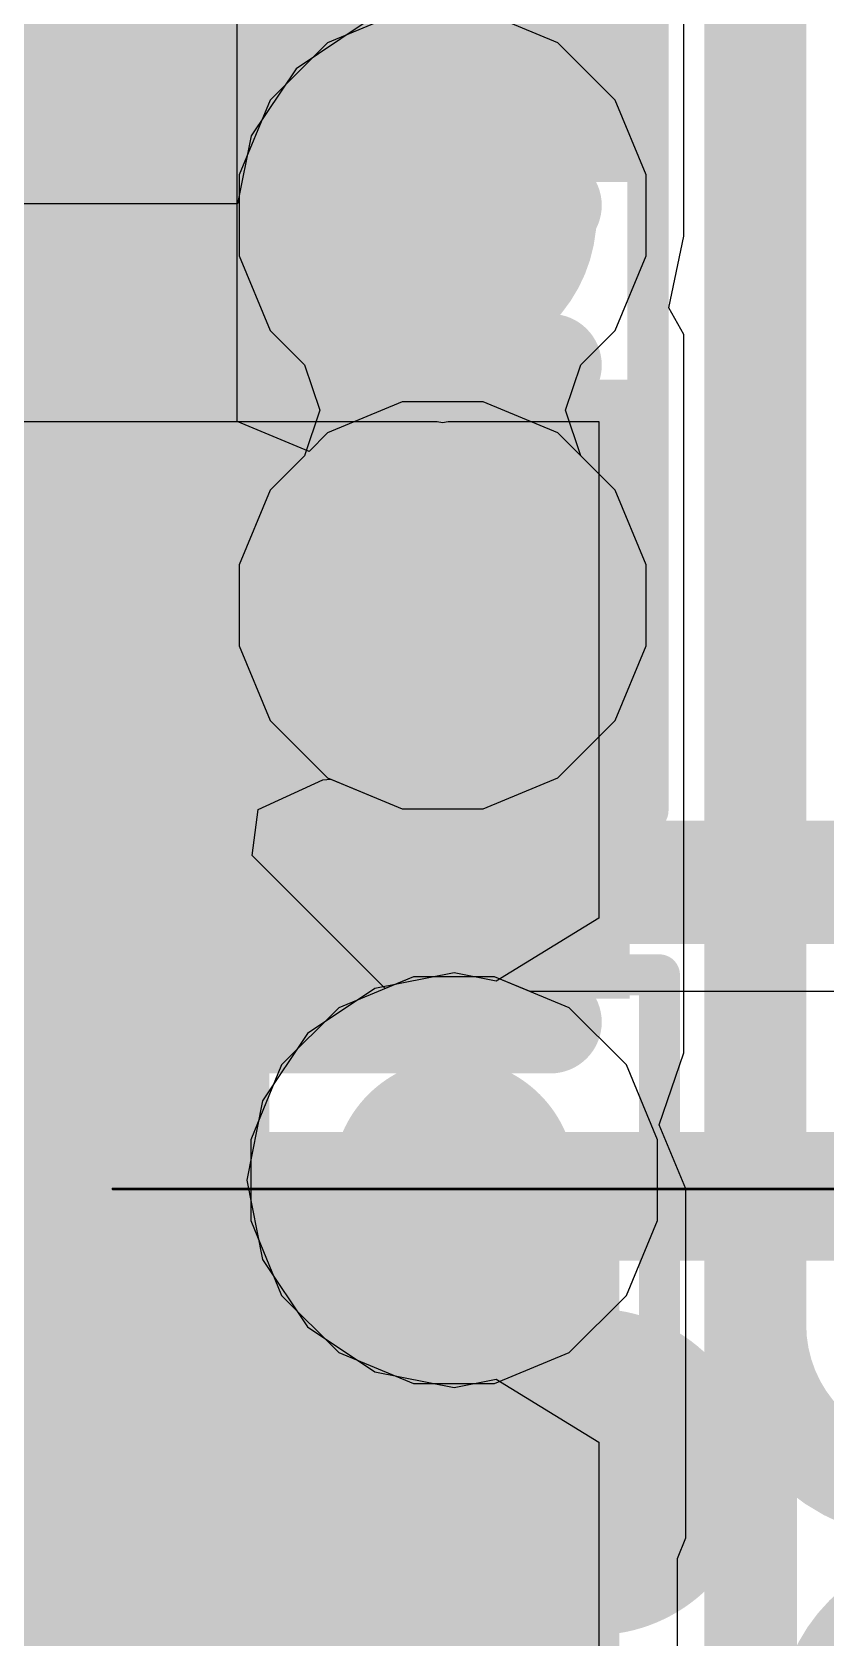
# Model space of a CAD drawing. Header units: inches. Extents: x -6 to 284, y -12 to 154.
# Drawn here: x 56.575 to 57.557, y -5.9 to -3.913 of the extents above; entities that cross this region are included whole.
import ezdxf

# ---------------------------------------------------------------- set-up
doc = ezdxf.new("R2010")
doc.units = ezdxf.units.IN
for name, color, linetype in [('Bottom Layer', 5, 'Continuous'), ('Bottom Paste', 16, 'Continuous'), ('Bottom Solder', 6, 'Continuous'), ('Drill Drawing', 1, 'Continuous'), ('GND-1', 16, 'Continuous'), ('GND-2', 90, 'Continuous'), ('GND-3', 216, 'Continuous'), ('GND-4', 54, 'Continuous'), ('PWR-1', 156, 'Continuous'), ('PWR-2', 130, 'Continuous'), ('Signal L1', 76, 'Continuous'), ('Signal L2', 6, 'Continuous'), ('Top Layer', 1, 'Continuous'), ('Top Overlay', 2, 'Continuous'), ('Top Paste', 8, 'Continuous'), ('Top Solder', 216, 'Continuous'), ('Via Holes', 16, 'Continuous')]:
    doc.layers.add(name, color=color, linetype=linetype)

# ---------------------------------------------------------------- blocks, each defined once
blk = doc.blocks.new('FBGA_153_11_5_13__B_131')
at = {"layer": 'Bottom Layer'}
h = blk.add_hatch(color=5, dxfattribs=at)
edge = h.paths.add_edge_path()
edge.add_arc((-0.2499995, -1.25000004), 0.127, 0, 360)
h = blk.add_hatch(color=5, dxfattribs=at)
edge = h.paths.add_edge_path()
edge.add_arc((0.2499995, -1.25000004), 0.127, 0, 360)
at = {"layer": 'Bottom Paste'}
h = blk.add_hatch(color=16, dxfattribs=at)
edge = h.paths.add_edge_path()
edge.add_arc((-0.2499995, -1.25000004), 0.127, 0, 360)
h = blk.add_hatch(color=16, dxfattribs=at)
edge = h.paths.add_edge_path()
edge.add_arc((0.2499995, -1.25000004), 0.127, 0, 360)
at = {"layer": 'Bottom Solder'}
h = blk.add_hatch(color=6, dxfattribs=at)
edge = h.paths.add_edge_path()
edge.add_arc((-0.2499995, -1.25000004), 0.20200112, 0, 360)
h = blk.add_hatch(color=6, dxfattribs=at)
edge = h.paths.add_edge_path()
edge.add_arc((0.2499995, -1.25000004), 0.20200112, 0, 360)
blk = doc.blocks.new('R___0402_160')
at = {"layer": 'Top Layer'}
for points in [[(-0.6985, -0.3175), (-0.6985, 0.3175), (-0.2412999999999999, 0.3175), (-0.2413, -0.3175)], [(0.2412999999999999, -0.3175), (0.2413, 0.3175), (0.6985, 0.3175), (0.6985, -0.3175)]]:
    blk.add_hatch(color=1, dxfattribs=at).paths.add_polyline_path(points)
at = {"layer": 'Top Paste'}
for points in [[(-0.6985, -0.3175), (-0.6985, 0.3175), (-0.2412999999999999, 0.3175), (-0.2413, -0.3175)], [(0.2412999999999999, -0.3175), (0.2413, 0.3175), (0.6985, 0.3175), (0.6985, -0.3175)]]:
    blk.add_hatch(color=8, dxfattribs=at).paths.add_polyline_path(points)
at = {"layer": 'Top Solder'}
for points in [[(-0.75350116, -0.37250116), (-0.75350116, 0.37250116), (-0.1862988399999999, 0.37250116), (-0.18629884, -0.37250116)], [(0.1862988399999999, -0.37250116), (0.18629884, 0.37250116), (0.75350116, 0.37250116), (0.75350116, -0.37250116)]]:
    blk.add_hatch(color=216, dxfattribs=at).paths.add_polyline_path(points)
at = {"layer": 'Top Overlay'}
for points in [[(0.7874, 0.4064, 0.127, 0.127, 0), (-0.7874, 0.4064, 0.127, 0.127, 0)], [(-0.7874, 0.4064, 0.127, 0.127, 0), (-0.7874, -0.4064, 0.127, 0.127, 0)], [(0.7874, 0.4064, 0.127, 0.127, 0), (0.7874, -0.4064, 0.127, 0.127, 0)], [(0.7874, -0.4064, 0.127, 0.127, 0), (-0.7874, -0.4064, 0.127, 0.127, 0)], [(0.8128, -0.4318, 0.0032258, 0.0032258, 0), (-0.8128, -0.4318, 0.0032258, 0.0032258, 0)]]:
    blk.add_lwpolyline(points, format="xyseb", dxfattribs=at)
for points in [[(-0.8191499999999999, 0.4064, 0.0635, 0.0635, 1), (-0.7556499999999999, 0.4064, 0.0635, 0.0635, 1)], [(-0.8191499999999999, 0.4064, 0.0635, 0.0635, 1), (-0.7556499999999999, 0.4064, 0.0635, 0.0635, 1)], [(0.7556499999999999, 0.4064, 0.0635, 0.0635, 1), (0.8191499999999999, 0.4064, 0.0635, 0.0635, 1)], [(0.7556499999999999, 0.4064, 0.0635, 0.0635, 1), (0.8191499999999999, 0.4064, 0.0635, 0.0635, 1)], [(-0.8191499999999999, -0.4064, 0.0635, 0.0635, 1), (-0.7556499999999999, -0.4064, 0.0635, 0.0635, 1)], [(-0.8191499999999999, -0.4064, 0.0635, 0.0635, 1), (-0.7556499999999999, -0.4064, 0.0635, 0.0635, 1)], [(0.7556499999999999, -0.4064, 0.0635, 0.0635, 1), (0.8191499999999999, -0.4064, 0.0635, 0.0635, 1)], [(0.7556499999999999, -0.4064, 0.0635, 0.0635, 1), (0.8191499999999999, -0.4064, 0.0635, 0.0635, 1)], [(-0.81360518, -0.4318, 0.0016129, 0.0016129, 1), (-0.8119948199999999, -0.4318, 0.0016129, 0.0016129, 1)], [(0.8119948199999999, -0.4318, 0.0016129, 0.0016129, 1), (0.81360518, -0.4318, 0.0016129, 0.0016129, 1)]]:
    blk.add_lwpolyline(points, format="xyseb", close=True, dxfattribs=at)
blk = doc.blocks.new('C___0402_320')
at = {"layer": 'Top Layer'}
for points in [[(-0.6985, -0.3175), (-0.6985, 0.3175), (-0.2412999999999999, 0.3175), (-0.2413, -0.3175)], [(0.24130254, -0.3175), (0.24130254, 0.3175), (0.6985025399999999, 0.3175), (0.6985025399999999, -0.3175)]]:
    blk.add_hatch(color=1, dxfattribs=at).paths.add_polyline_path(points)
at = {"layer": 'Top Paste'}
for points in [[(-0.6985, -0.3175), (-0.6985, 0.3175), (-0.2412999999999999, 0.3175), (-0.2413, -0.3175)], [(0.24130254, -0.3175), (0.24130254, 0.3175), (0.6985025399999999, 0.3175), (0.6985025399999999, -0.3175)]]:
    blk.add_hatch(color=8, dxfattribs=at).paths.add_polyline_path(points)
at = {"layer": 'Top Solder'}
for points in [[(-0.7584998799999999, -0.37749988), (-0.7584998799999999, 0.37749988), (-0.18130012, 0.37749988), (-0.18130012, -0.37749988)], [(0.1813026599999999, -0.37749988), (0.18130266, 0.37749988), (0.75850242, 0.37749988), (0.75850242, -0.37749988)]]:
    blk.add_hatch(color=216, dxfattribs=at).paths.add_polyline_path(points)
at = {"layer": 'Top Overlay'}
for points in [[(-0.7874, 0.4064, 0.127, 0.127, 0), (-0.7874, -0.4064, 0.127, 0.127, 0)], [(-0.2794, 0.4064, 0.127, 0.127, 0), (-0.7874, 0.4064, 0.127, 0.127, 0)], [(0.7874, 0.4064, 0.127, 0.127, 0), (0.27940254, 0.40640254, 0.127, 0.127, 0)], [(0.7874, 0.4064, 0.127, 0.127, 0), (0.7874, -0.4064, 0.127, 0.127, 0)], [(-0.2794, -0.4064, 0.127, 0.127, 0), (-0.7874, -0.4064, 0.127, 0.127, 0)], [(0.7874, -0.4064, 0.127, 0.127, 0), (0.27940254, -0.40640254, 0.127, 0.127, 0)]]:
    blk.add_lwpolyline(points, format="xyseb", dxfattribs=at)
for points in [[(-0.8191499999999999, 0.4064, 0.0635, 0.0635, 1), (-0.7556499999999999, 0.4064, 0.0635, 0.0635, 1)], [(-0.8191499999999999, 0.4064, 0.0635, 0.0635, 1), (-0.7556499999999999, 0.4064, 0.0635, 0.0635, 1)], [(-0.31115, 0.4064, 0.0635, 0.0635, 1), (-0.24765, 0.4064, 0.0635, 0.0635, 1)], [(0.24765254, 0.40640254, 0.0635, 0.0635, 1), (0.31115254, 0.40640254, 0.0635, 0.0635, 1)], [(0.7556499999999999, 0.4064, 0.0635, 0.0635, 1), (0.8191499999999999, 0.4064, 0.0635, 0.0635, 1)], [(0.7556499999999999, 0.4064, 0.0635, 0.0635, 1), (0.8191499999999999, 0.4064, 0.0635, 0.0635, 1)], [(-0.8191499999999999, -0.4064, 0.0635, 0.0635, 1), (-0.7556499999999999, -0.4064, 0.0635, 0.0635, 1)], [(-0.8191499999999999, -0.4064, 0.0635, 0.0635, 1), (-0.7556499999999999, -0.4064, 0.0635, 0.0635, 1)], [(-0.31115, -0.4064, 0.0635, 0.0635, 1), (-0.24765, -0.4064, 0.0635, 0.0635, 1)], [(0.24765254, -0.40640254, 0.0635, 0.0635, 1), (0.31115254, -0.40640254, 0.0635, 0.0635, 1)], [(0.7556499999999999, -0.4064, 0.0635, 0.0635, 1), (0.8191499999999999, -0.4064, 0.0635, 0.0635, 1)], [(0.7556499999999999, -0.4064, 0.0635, 0.0635, 1), (0.8191499999999999, -0.4064, 0.0635, 0.0635, 1)]]:
    blk.add_lwpolyline(points, format="xyseb", close=True, dxfattribs=at)
blk = doc.blocks.new('C___0402_325')
at = {"layer": 'Top Layer'}
for points in [[(-0.6985, -0.3175), (-0.6985, 0.3175), (-0.2412999999999999, 0.3175), (-0.2413, -0.3175)], [(0.2412999999999999, -0.3175), (0.2413, 0.3175), (0.6985, 0.3175), (0.6985, -0.3175)]]:
    blk.add_hatch(color=1, dxfattribs=at).paths.add_polyline_path(points)
at = {"layer": 'Top Paste'}
for points in [[(-0.6985, -0.3175), (-0.6985, 0.3175), (-0.2412999999999999, 0.3175), (-0.2413, -0.3175)], [(0.2412999999999999, -0.3175), (0.2413, 0.3175), (0.6985, 0.3175), (0.6985, -0.3175)]]:
    blk.add_hatch(color=8, dxfattribs=at).paths.add_polyline_path(points)
at = {"layer": 'Top Solder'}
for points in [[(-0.7584998799999999, -0.37749988), (-0.7584998799999999, 0.37749988), (-0.18130012, 0.37749988), (-0.18130012, -0.37749988)], [(0.18130012, -0.37749988), (0.18130012, 0.37749988), (0.7584998799999999, 0.37749988), (0.7584998799999999, -0.37749988)]]:
    blk.add_hatch(color=216, dxfattribs=at).paths.add_polyline_path(points)
at = {"layer": 'Top Overlay'}
for points in [[(-0.2794, 0.4064, 0.127, 0.127, 0), (-0.7874, 0.4064, 0.127, 0.127, 0)], [(-0.7874, 0.4064, 0.127, 0.127, 0), (-0.7874, -0.4064, 0.127, 0.127, 0)], [(0.7874, 0.4064, 0.127, 0.127, 0), (0.2794, 0.4064, 0.127, 0.127, 0)], [(0.7874, 0.4064, 0.127, 0.127, 0), (0.7874, -0.4064, 0.127, 0.127, 0)], [(-0.2794, -0.4064, 0.127, 0.127, 0), (-0.7874, -0.4064, 0.127, 0.127, 0)], [(0.7874, -0.4064, 0.127, 0.127, 0), (0.2794, -0.4064, 0.127, 0.127, 0)]]:
    blk.add_lwpolyline(points, format="xyseb", dxfattribs=at)
for points in [[(-0.8191499999999999, 0.4064, 0.0635, 0.0635, 1), (-0.7556499999999999, 0.4064, 0.0635, 0.0635, 1)], [(-0.8191499999999999, 0.4064, 0.0635, 0.0635, 1), (-0.7556499999999999, 0.4064, 0.0635, 0.0635, 1)], [(-0.31115, 0.4064, 0.0635, 0.0635, 1), (-0.24765, 0.4064, 0.0635, 0.0635, 1)], [(0.24765, 0.4064, 0.0635, 0.0635, 1), (0.31115, 0.4064, 0.0635, 0.0635, 1)], [(0.7556499999999999, 0.4064, 0.0635, 0.0635, 1), (0.8191499999999999, 0.4064, 0.0635, 0.0635, 1)], [(0.7556499999999999, 0.4064, 0.0635, 0.0635, 1), (0.8191499999999999, 0.4064, 0.0635, 0.0635, 1)], [(-0.8191499999999999, -0.4064, 0.0635, 0.0635, 1), (-0.7556499999999999, -0.4064, 0.0635, 0.0635, 1)], [(-0.8191499999999999, -0.4064, 0.0635, 0.0635, 1), (-0.7556499999999999, -0.4064, 0.0635, 0.0635, 1)], [(-0.31115, -0.4064, 0.0635, 0.0635, 1), (-0.24765, -0.4064, 0.0635, 0.0635, 1)], [(0.24765, -0.4064, 0.0635, 0.0635, 1), (0.31115, -0.4064, 0.0635, 0.0635, 1)], [(0.7556499999999999, -0.4064, 0.0635, 0.0635, 1), (0.8191499999999999, -0.4064, 0.0635, 0.0635, 1)], [(0.7556499999999999, -0.4064, 0.0635, 0.0635, 1), (0.8191499999999999, -0.4064, 0.0635, 0.0635, 1)]]:
    blk.add_lwpolyline(points, format="xyseb", close=True, dxfattribs=at)

msp = doc.modelspace()

# ---------------------------------------------------------------- hatches: boundary and pattern name
at = {"layer": 'Bottom Layer'}
h = msp.add_hatch(color=5, dxfattribs=at)
edge = h.paths.add_edge_path()
edge.add_arc((57.08284494, -4.13961834), 0.1499997, 0, 360)
h = msp.add_hatch(color=5, dxfattribs=at)
edge = h.paths.add_edge_path()
edge.add_arc((57.08284494, -4.62222342), 0.1499997, 0, 360)
h = msp.add_hatch(color=5, dxfattribs=at)
edge = h.paths.add_edge_path()
edge.add_arc((57.09695718, -5.33341834), 0.1499997, 0, 360)
at = {"layer": 'GND-1'}
h = msp.add_hatch(color=16, dxfattribs=at)
edge = h.paths.add_edge_path()
edge.add_arc((57.08284494, -4.13961834), 0.1499997, 0, 360)
h = msp.add_hatch(color=16, dxfattribs=at)
edge = h.paths.add_edge_path()
edge.add_arc((57.08284494, -4.62222342), 0.1499997, 0, 360)
h = msp.add_hatch(color=16, dxfattribs=at)
edge = h.paths.add_edge_path()
edge.add_arc((57.09695718, -5.33341834), 0.1499997, 0, 360)
at = {"layer": 'GND-2'}
h = msp.add_hatch(color=90, dxfattribs=at)
edge = h.paths.add_edge_path()
edge.add_arc((57.08284494, -4.13961834), 0.1499997, 0, 360)
h = msp.add_hatch(color=90, dxfattribs=at)
edge = h.paths.add_edge_path()
edge.add_arc((57.08284494, -4.62222342), 0.1499997, 0, 360)
h = msp.add_hatch(color=90, dxfattribs=at)
edge = h.paths.add_edge_path()
edge.add_arc((57.09695718, -5.33341834), 0.1499997, 0, 360)
at = {"layer": 'GND-3'}
h = msp.add_hatch(color=216, dxfattribs=at)
edge = h.paths.add_edge_path()
edge.add_arc((57.08284494, -4.13961834), 0.1499997, 0, 360)
h = msp.add_hatch(color=216, dxfattribs=at)
edge = h.paths.add_edge_path()
edge.add_arc((57.08284494, -4.62222342), 0.1499997, 0, 360)
h = msp.add_hatch(color=216, dxfattribs=at)
edge = h.paths.add_edge_path()
edge.add_arc((57.09695718, -5.33341834), 0.1499997, 0, 360)
at = {"layer": 'GND-4'}
h = msp.add_hatch(color=54, dxfattribs=at)
edge = h.paths.add_edge_path()
edge.add_arc((57.08284494, -4.13961834), 0.1499997, 0, 360)
h = msp.add_hatch(color=54, dxfattribs=at)
edge = h.paths.add_edge_path()
edge.add_arc((57.08284494, -4.62222342), 0.1499997, 0, 360)
h = msp.add_hatch(color=54, dxfattribs=at)
edge = h.paths.add_edge_path()
edge.add_arc((57.09695718, -5.33341834), 0.1499997, 0, 360)
at = {"layer": 'PWR-1'}
h = msp.add_hatch(color=156, dxfattribs=at)
edge = h.paths.add_edge_path()
edge.add_arc((57.08284494, -4.13961834), 0.1499997, 0, 360)
h = msp.add_hatch(color=156, dxfattribs=at)
edge = h.paths.add_edge_path()
edge.add_arc((57.08284494, -4.62222342), 0.1499997, 0, 360)
h = msp.add_hatch(color=156, dxfattribs=at)
edge = h.paths.add_edge_path()
edge.add_arc((57.09695718, -5.33341834), 0.1499997, 0, 360)
at = {"layer": 'PWR-2'}
h = msp.add_hatch(color=130, dxfattribs=at)
edge = h.paths.add_edge_path()
edge.add_arc((57.08284494, -4.13961834), 0.1499997, 0, 360)
h = msp.add_hatch(color=130, dxfattribs=at)
edge = h.paths.add_edge_path()
edge.add_arc((57.08284494, -4.62222342), 0.1499997, 0, 360)
h = msp.add_hatch(color=130, dxfattribs=at)
edge = h.paths.add_edge_path()
edge.add_arc((57.09695718, -5.33341834), 0.1499997, 0, 360)
at = {"layer": 'Signal L1'}
h = msp.add_hatch(color=76, dxfattribs=at)
edge = h.paths.add_edge_path()
edge.add_arc((57.08284494, -4.13961834), 0.1499997, 0, 360)
h = msp.add_hatch(color=76, dxfattribs=at)
edge = h.paths.add_edge_path()
edge.add_arc((57.08284494, -4.62222342), 0.1499997, 0, 360)
h = msp.add_hatch(color=76, dxfattribs=at)
edge = h.paths.add_edge_path()
edge.add_arc((57.09695718, -5.33341834), 0.1499997, 0, 360)
at = {"layer": 'Signal L2'}
h = msp.add_hatch(color=6, dxfattribs=at)
edge = h.paths.add_edge_path()
edge.add_arc((57.08284494, -4.13961834), 0.1499997, 0, 360)
h = msp.add_hatch(color=6, dxfattribs=at)
edge = h.paths.add_edge_path()
edge.add_arc((57.08284494, -4.62222342), 0.1499997, 0, 360)
h = msp.add_hatch(color=6, dxfattribs=at)
edge = h.paths.add_edge_path()
edge.add_arc((57.09695718, -5.33341834), 0.1499997, 0, 360)
at = {"layer": 'Top Layer'}
h = msp.add_hatch(color=1, dxfattribs=at)
edge = h.paths.add_edge_path()
edge.add_arc((57.08284494, -4.13961834), 0.1499997, 0, 360)
h = msp.add_hatch(color=1, dxfattribs=at)
edge = h.paths.add_edge_path()
edge.add_arc((57.08284494, -4.62222342), 0.1499997, 0, 360)
h = msp.add_hatch(color=1, dxfattribs=at)
edge = h.paths.add_edge_path()
edge.add_arc((57.09695718, -5.33341834), 0.1499997, 0, 360)
msp.add_hatch(color=1, dxfattribs=at).paths.add_polyline_path([(56.94837734, -5.77605144), (57.2463041, -5.77605144), (57.2463041, -5.34425144), (56.94837734, -5.34425144)])
at = {"layer": 'Via Holes'}
h = msp.add_hatch(color=7, dxfattribs=at)
edge = h.paths.add_edge_path()
edge.add_arc((57.08284494, -4.13961834), 0.07499858, 0, 360)
h = msp.add_hatch(color=7, dxfattribs=at)
edge = h.paths.add_edge_path()
edge.add_arc((57.08284494, -4.62222342), 0.07499858, 0, 360)
h = msp.add_hatch(color=7, dxfattribs=at)
edge = h.paths.add_edge_path()
edge.add_arc((57.09695718, -5.33341834), 0.07499858, 0, 360)

# ---------------------------------------------------------------- linework, layer by layer
at = {"layer": 'Bottom Layer'}
for points in [[(56.53461134, -4.02868892, 0.3809999999999999, 0.3809999999999999, -0.4142135623730951), (56.89433884, -3.66896142, 0.3809999999999999, 0.3809999999999999, 0)], [(56.53461134, -4.54602342, 0.3809999999999999, 0.3809999999999999, 0), (56.53461134, -4.02868892, 0.3809999999999999, 0.3809999999999999, 0)], [(56.38084989999999, -4.72518486, 0.3809999999999999, 0.3809999999999999, 0), (56.48381134, -4.62222342, 0.3809999999999999, 0.3809999999999999, 0)], [(56.48381134, -4.62222342, 0.254, 0.254, 0), (57.08284494, -4.62222342, 0.254, 0.254, 0)], [(56.76915748, -5.18000996, 0.1524, 0.1524, -0.4142135623730951), (56.98416848, -4.964998959999999, 0.1524, 0.1524, 0)], [(56.98416848, -4.964998959999999, 0.1524, 0.1524, 0), (57.69273957999999, -4.964998959999999, 0.1524, 0.1524, 0)], [(56.76915748, -5.69435996, 0.1524, 0.1524, 0), (56.76915748, -5.18000996, 0.1524, 0.1524, 0)]]:
    msp.add_lwpolyline(points, format="xyseb", dxfattribs=at)
for points in [[(56.43936133999999, -4.02868892, 0.1905, 0.1905, 1), (56.62986134, -4.02868892, 0.1905, 0.1905, 1)], [(56.43936133999999, -4.02868892, 0.1905, 0.1905, 1), (56.62986134, -4.02868892, 0.1905, 0.1905, 1)], [(56.43936133999999, -4.54602342, 0.1905, 0.1905, 1), (56.62986134, -4.54602342, 0.1905, 0.1905, 1)], [(56.38856134, -4.62222342, 0.1905, 0.1905, 1), (56.57906134, -4.62222342, 0.1905, 0.1905, 1)], [(56.42031134, -4.62222342, 0.127, 0.127, 1), (56.54731134, -4.62222342, 0.127, 0.127, 1)], [(57.01934493999999, -4.62222342, 0.127, 0.127, 1), (57.14634494, -4.62222342, 0.127, 0.127, 1)], [(56.94606848, -4.964998959999999, 0.0762, 0.0762, 1), (57.02226848, -4.964998959999999, 0.0762, 0.0762, 1)], [(56.94606848, -4.964998959999999, 0.0762, 0.0762, 1), (57.02226848, -4.964998959999999, 0.0762, 0.0762, 1)], [(56.73105748, -5.18000996, 0.0762, 0.0762, 1), (56.80725748, -5.18000996, 0.0762, 0.0762, 1)], [(56.73105748, -5.18000996, 0.0762, 0.0762, 1), (56.80725748, -5.18000996, 0.0762, 0.0762, 1)], [(56.73105748, -5.69435996, 0.0762, 0.0762, 1), (56.80725748, -5.69435996, 0.0762, 0.0762, 1)]]:
    msp.add_lwpolyline(points, format="xyseb", close=True, dxfattribs=at)
at = {"layer": 'Drill Drawing'}
for points in [[(56.82884494, -4.39361834, 0.0508, 0.0508, 0), (56.82884494, -3.88561834, 0.0508, 0.0508, 0)], [(57.33684494, -4.39361834, 0.0508, 0.0508, 0), (57.33684494, -3.88561834, 0.0508, 0.0508, 0)], [(56.82884494, -4.36822342, 0.0508, 0.0508, 0), (57.33684494, -4.36822342, 0.0508, 0.0508, 0)], [(56.82884494, -4.87622342, 0.0508, 0.0508, 0), (56.82884494, -4.36822342, 0.0508, 0.0508, 0)], [(57.33684494, -4.87622342, 0.0508, 0.0508, 0), (57.33684494, -4.36822342, 0.0508, 0.0508, 0)], [(56.82884494, -4.39361834, 0.0508, 0.0508, 0), (57.33684494, -4.39361834, 0.0508, 0.0508, 0)], [(56.82884494, -4.87622342, 0.0508, 0.0508, 0), (57.33684494, -4.87622342, 0.0508, 0.0508, 0)], [(56.84295718, -5.079418339999999, 0.0508, 0.0508, 0), (57.35095718, -5.079418339999999, 0.0508, 0.0508, 0)], [(56.84295718, -5.58741834, 0.0508, 0.0508, 0), (56.84295718, -5.079418339999999, 0.0508, 0.0508, 0)], [(57.35095718, -5.58741834, 0.0508, 0.0508, 0), (57.35095718, -5.079418339999999, 0.0508, 0.0508, 0)], [(56.84295718, -5.58741834, 0.0508, 0.0508, 0), (57.35095718, -5.58741834, 0.0508, 0.0508, 0)]]:
    msp.add_lwpolyline(points, format="xyseb", dxfattribs=at)
for points in [[(56.81614493999999, -4.36822342, 0.0254, 0.0254, 1), (56.84154494, -4.36822342, 0.0254, 0.0254, 1)], [(56.81614493999999, -4.36822342, 0.0254, 0.0254, 1), (56.84154494, -4.36822342, 0.0254, 0.0254, 1)], [(57.32414493999999, -4.36822342, 0.0254, 0.0254, 1), (57.34954494, -4.36822342, 0.0254, 0.0254, 1)], [(57.32414493999999, -4.36822342, 0.0254, 0.0254, 1), (57.34954494, -4.36822342, 0.0254, 0.0254, 1)], [(56.81614493999999, -4.39361834, 0.0254, 0.0254, 1), (56.84154494, -4.39361834, 0.0254, 0.0254, 1)], [(56.81614493999999, -4.39361834, 0.0254, 0.0254, 1), (56.84154494, -4.39361834, 0.0254, 0.0254, 1)], [(57.32414493999999, -4.39361834, 0.0254, 0.0254, 1), (57.34954494, -4.39361834, 0.0254, 0.0254, 1)], [(57.32414493999999, -4.39361834, 0.0254, 0.0254, 1), (57.34954494, -4.39361834, 0.0254, 0.0254, 1)], [(56.81614493999999, -4.87622342, 0.0254, 0.0254, 1), (56.84154494, -4.87622342, 0.0254, 0.0254, 1)], [(56.81614493999999, -4.87622342, 0.0254, 0.0254, 1), (56.84154494, -4.87622342, 0.0254, 0.0254, 1)], [(57.32414493999999, -4.87622342, 0.0254, 0.0254, 1), (57.34954494, -4.87622342, 0.0254, 0.0254, 1)], [(57.32414493999999, -4.87622342, 0.0254, 0.0254, 1), (57.34954494, -4.87622342, 0.0254, 0.0254, 1)], [(56.83025718, -5.079418339999999, 0.0254, 0.0254, 1), (56.85565717999999, -5.079418339999999, 0.0254, 0.0254, 1)], [(56.83025718, -5.079418339999999, 0.0254, 0.0254, 1), (56.85565717999999, -5.079418339999999, 0.0254, 0.0254, 1)], [(57.33825718, -5.079418339999999, 0.0254, 0.0254, 1), (57.36365718, -5.079418339999999, 0.0254, 0.0254, 1)], [(57.33825718, -5.079418339999999, 0.0254, 0.0254, 1), (57.36365718, -5.079418339999999, 0.0254, 0.0254, 1)], [(56.83025718, -5.58741834, 0.0254, 0.0254, 1), (56.85565717999999, -5.58741834, 0.0254, 0.0254, 1)], [(56.83025718, -5.58741834, 0.0254, 0.0254, 1), (56.85565717999999, -5.58741834, 0.0254, 0.0254, 1)], [(57.33825718, -5.58741834, 0.0254, 0.0254, 1), (57.36365718, -5.58741834, 0.0254, 0.0254, 1)], [(57.33825718, -5.58741834, 0.0254, 0.0254, 1), (57.36365718, -5.58741834, 0.0254, 0.0254, 1)]]:
    msp.add_lwpolyline(points, format="xyseb", close=True, dxfattribs=at)
at = {"layer": 'GND-1'}
for p, q in [((57.03279932, -3.88801864), (56.94032554, -3.92632184)), ((57.22536433999999, -3.92632184), (57.13289056, -3.88801864)), ((56.94032554, -3.92632184), (56.86954844, -3.99709894)), ((57.29614143999999, -3.99709894), (57.22536433999999, -3.92632184)), ((56.86954844, -3.99709894), (56.83124523999999, -4.08957272)), ((57.33444464, -4.08957272), (57.29614143999999, -3.99709894)), ((56.83124523999999, -4.08957272), (56.83124523999999, -4.18966396)), ((57.33444464, -4.18966396), (57.33444464, -4.08957272)), ((56.83124523999999, -4.18966396), (56.86954844, -4.28213774)), ((57.29614143999999, -4.28213774), (57.33444464, -4.18966396)), ((56.86954844, -4.28213774), (56.91189024, -4.32447954)), ((57.25379964, -4.32447954), (57.29614143999999, -4.28213774)), ((56.91189024, -4.32447954), (56.93089452, -4.38092088)), ((57.23479536, -4.38092088), (57.25379964, -4.32447954)), ((56.93089452, -4.38092088), (56.91189024, -4.43736222)), ((57.25379964, -4.43736222), (57.23479536, -4.38092088)), ((56.91189024, -4.43736222), (56.86954844, -4.47970402)), ((57.29614143999999, -4.47970402), (57.25379964, -4.43736222)), ((56.86954844, -4.47970402), (56.83124523999999, -4.5721778)), ((57.33444464, -4.5721778), (57.29614143999999, -4.47970402)), ((56.83124523999999, -4.5721778), (56.83124523999999, -4.67226904)), ((57.33444464, -4.67226904), (57.33444464, -4.5721778)), ((56.83124523999999, -4.67226904), (56.86954844, -4.76474282)), ((57.29614143999999, -4.76474282), (57.33444464, -4.67226904)), ((56.86954844, -4.76474282), (56.94032554, -4.83551992)), ((57.22536433999999, -4.83551992), (57.29614143999999, -4.76474282)), ((56.94032554, -4.83551992), (57.03279932, -4.87382312)), ((57.13289056, -4.87382312), (57.22536433999999, -4.83551992)), ((57.03279932, -4.87382312), (57.13289056, -4.87382312)), ((57.04691156, -5.08181864), (56.95443777999999, -5.120121839999999)), ((57.1470028, -5.08181864), (57.04691156, -5.08181864)), ((57.23947657999999, -5.120121839999999), (57.1470028, -5.08181864)), ((56.95443777999999, -5.120121839999999), (56.88366067999999, -5.190898939999999)), ((57.31025368, -5.190898939999999), (57.23947657999999, -5.120121839999999)), ((56.88366067999999, -5.190898939999999), (56.84535748, -5.283372719999999)), ((57.34855687999999, -5.283372719999999), (57.31025368, -5.190898939999999)), ((56.84535748, -5.283372719999999), (56.84535748, -5.38346396)), ((57.34855687999999, -5.38346396), (57.34855687999999, -5.283372719999999)), ((56.84535748, -5.38346396), (56.88366067999999, -5.47593774)), ((57.31025368, -5.47593774), (57.34855687999999, -5.38346396)), ((56.88366067999999, -5.47593774), (56.95443777999999, -5.54671484)), ((57.23947657999999, -5.54671484), (57.31025368, -5.47593774)), ((56.95443777999999, -5.54671484), (57.04691156, -5.58501804)), ((57.1470028, -5.58501804), (57.23947657999999, -5.54671484)), ((57.04691156, -5.58501804), (57.1470028, -5.58501804))]:
    msp.add_line(p, q, dxfattribs=at)
at = {"layer": 'GND-2'}
for p, q in [((57.03279932, -3.88801864), (56.94032554, -3.92632184)), ((57.22536433999999, -3.92632184), (57.13289056, -3.88801864)), ((56.94032554, -3.92632184), (56.86954844, -3.99709894)), ((57.29614143999999, -3.99709894), (57.22536433999999, -3.92632184)), ((56.86954844, -3.99709894), (56.83124523999999, -4.08957272)), ((57.33444464, -4.08957272), (57.29614143999999, -3.99709894)), ((56.83124523999999, -4.08957272), (56.83124523999999, -4.18966396)), ((57.33444464, -4.18966396), (57.33444464, -4.08957272)), ((56.83124523999999, -4.18966396), (56.86954844, -4.28213774)), ((57.29614143999999, -4.28213774), (57.33444464, -4.18966396)), ((56.86954844, -4.28213774), (56.91189024, -4.32447954)), ((57.25379964, -4.32447954), (57.29614143999999, -4.28213774)), ((56.91189024, -4.32447954), (56.93089452, -4.38092088)), ((57.23479536, -4.38092088), (57.25379964, -4.32447954)), ((56.93089452, -4.38092088), (56.91189024, -4.43736222)), ((57.25379964, -4.43736222), (57.23479536, -4.38092088)), ((56.91189024, -4.43736222), (56.86954844, -4.47970402)), ((57.29614143999999, -4.47970402), (57.25379964, -4.43736222)), ((56.86954844, -4.47970402), (56.83124523999999, -4.5721778)), ((57.33444464, -4.5721778), (57.29614143999999, -4.47970402)), ((56.83124523999999, -4.5721778), (56.83124523999999, -4.67226904)), ((57.33444464, -4.67226904), (57.33444464, -4.5721778)), ((56.83124523999999, -4.67226904), (56.86954844, -4.76474282)), ((57.29614143999999, -4.76474282), (57.33444464, -4.67226904)), ((56.86954844, -4.76474282), (56.94032554, -4.83551992)), ((57.22536433999999, -4.83551992), (57.29614143999999, -4.76474282)), ((56.94032554, -4.83551992), (57.03279932, -4.87382312)), ((57.13289056, -4.87382312), (57.22536433999999, -4.83551992)), ((57.03279932, -4.87382312), (57.13289056, -4.87382312)), ((57.04691156, -5.08181864), (56.95443777999999, -5.120121839999999)), ((57.1470028, -5.08181864), (57.04691156, -5.08181864)), ((57.23947657999999, -5.120121839999999), (57.1470028, -5.08181864)), ((56.95443777999999, -5.120121839999999), (56.88366067999999, -5.190898939999999)), ((57.31025368, -5.190898939999999), (57.23947657999999, -5.120121839999999)), ((56.88366067999999, -5.190898939999999), (56.84535748, -5.283372719999999)), ((57.34855687999999, -5.283372719999999), (57.31025368, -5.190898939999999)), ((56.84535748, -5.283372719999999), (56.84535748, -5.38346396)), ((57.34855687999999, -5.38346396), (57.34855687999999, -5.283372719999999)), ((56.84535748, -5.38346396), (56.88366067999999, -5.47593774)), ((57.31025368, -5.47593774), (57.34855687999999, -5.38346396)), ((56.88366067999999, -5.47593774), (56.95443777999999, -5.54671484)), ((57.23947657999999, -5.54671484), (57.31025368, -5.47593774)), ((56.95443777999999, -5.54671484), (57.04691156, -5.58501804)), ((57.1470028, -5.58501804), (57.23947657999999, -5.54671484)), ((57.04691156, -5.58501804), (57.1470028, -5.58501804))]:
    msp.add_line(p, q, dxfattribs=at)
at = {"layer": 'GND-3'}
for p, q in [((57.03279932, -3.88801864), (56.94032554, -3.92632184)), ((57.22536433999999, -3.92632184), (57.13289056, -3.88801864)), ((56.94032554, -3.92632184), (56.86954844, -3.99709894)), ((57.29614143999999, -3.99709894), (57.22536433999999, -3.92632184)), ((56.86954844, -3.99709894), (56.83124523999999, -4.08957272)), ((57.33444464, -4.08957272), (57.29614143999999, -3.99709894)), ((56.83124523999999, -4.08957272), (56.83124523999999, -4.18966396)), ((57.33444464, -4.18966396), (57.33444464, -4.08957272)), ((56.83124523999999, -4.18966396), (56.86954844, -4.28213774)), ((57.29614143999999, -4.28213774), (57.33444464, -4.18966396)), ((56.86954844, -4.28213774), (56.91189024, -4.32447954)), ((57.25379964, -4.32447954), (57.29614143999999, -4.28213774)), ((56.91189024, -4.32447954), (56.93089452, -4.38092088)), ((57.23479536, -4.38092088), (57.25379964, -4.32447954)), ((56.93089452, -4.38092088), (56.91189024, -4.43736222)), ((57.25379964, -4.43736222), (57.23479536, -4.38092088)), ((56.91189024, -4.43736222), (56.86954844, -4.47970402)), ((57.29614143999999, -4.47970402), (57.25379964, -4.43736222)), ((56.86954844, -4.47970402), (56.83124523999999, -4.5721778)), ((57.33444464, -4.5721778), (57.29614143999999, -4.47970402)), ((56.83124523999999, -4.5721778), (56.83124523999999, -4.67226904)), ((57.33444464, -4.67226904), (57.33444464, -4.5721778)), ((56.83124523999999, -4.67226904), (56.86954844, -4.76474282)), ((57.29614143999999, -4.76474282), (57.33444464, -4.67226904)), ((56.86954844, -4.76474282), (56.94032554, -4.83551992)), ((57.22536433999999, -4.83551992), (57.29614143999999, -4.76474282)), ((56.94032554, -4.83551992), (57.03279932, -4.87382312)), ((57.13289056, -4.87382312), (57.22536433999999, -4.83551992)), ((57.03279932, -4.87382312), (57.13289056, -4.87382312)), ((57.04691156, -5.08181864), (56.95443777999999, -5.120121839999999)), ((57.1470028, -5.08181864), (57.04691156, -5.08181864)), ((57.23947657999999, -5.120121839999999), (57.1470028, -5.08181864)), ((56.95443777999999, -5.120121839999999), (56.88366067999999, -5.190898939999999)), ((57.31025368, -5.190898939999999), (57.23947657999999, -5.120121839999999)), ((56.88366067999999, -5.190898939999999), (56.84535748, -5.283372719999999)), ((57.34855687999999, -5.283372719999999), (57.31025368, -5.190898939999999)), ((56.84535748, -5.283372719999999), (56.84535748, -5.38346396)), ((57.34855687999999, -5.38346396), (57.34855687999999, -5.283372719999999)), ((56.84535748, -5.38346396), (56.88366067999999, -5.47593774)), ((57.31025368, -5.47593774), (57.34855687999999, -5.38346396)), ((56.88366067999999, -5.47593774), (56.95443777999999, -5.54671484)), ((57.23947657999999, -5.54671484), (57.31025368, -5.47593774)), ((56.95443777999999, -5.54671484), (57.04691156, -5.58501804)), ((57.1470028, -5.58501804), (57.23947657999999, -5.54671484)), ((57.04691156, -5.58501804), (57.1470028, -5.58501804))]:
    msp.add_line(p, q, dxfattribs=at)
at = {"layer": 'GND-4'}
for p, q in [((57.03279932, -3.88801864), (56.94032554, -3.92632184)), ((57.22536433999999, -3.92632184), (57.13289056, -3.88801864)), ((56.94032554, -3.92632184), (56.86954844, -3.99709894)), ((57.29614143999999, -3.99709894), (57.22536433999999, -3.92632184)), ((56.86954844, -3.99709894), (56.83124523999999, -4.08957272)), ((57.33444464, -4.08957272), (57.29614143999999, -3.99709894)), ((56.83124523999999, -4.08957272), (56.83124523999999, -4.18966396)), ((57.33444464, -4.18966396), (57.33444464, -4.08957272)), ((56.83124523999999, -4.18966396), (56.86954844, -4.28213774)), ((57.29614143999999, -4.28213774), (57.33444464, -4.18966396)), ((56.86954844, -4.28213774), (56.91189024, -4.32447954)), ((57.25379964, -4.32447954), (57.29614143999999, -4.28213774)), ((56.91189024, -4.32447954), (56.93089452, -4.38092088)), ((57.23479536, -4.38092088), (57.25379964, -4.32447954)), ((56.93089452, -4.38092088), (56.91189024, -4.43736222)), ((57.25379964, -4.43736222), (57.23479536, -4.38092088)), ((56.91189024, -4.43736222), (56.86954844, -4.47970402)), ((57.29614143999999, -4.47970402), (57.25379964, -4.43736222)), ((56.86954844, -4.47970402), (56.83124523999999, -4.5721778)), ((57.33444464, -4.5721778), (57.29614143999999, -4.47970402)), ((56.83124523999999, -4.5721778), (56.83124523999999, -4.67226904)), ((57.33444464, -4.67226904), (57.33444464, -4.5721778)), ((56.83124523999999, -4.67226904), (56.86954844, -4.76474282)), ((57.29614143999999, -4.76474282), (57.33444464, -4.67226904)), ((56.86954844, -4.76474282), (56.94032554, -4.83551992)), ((57.22536433999999, -4.83551992), (57.29614143999999, -4.76474282)), ((56.94032554, -4.83551992), (57.03279932, -4.87382312)), ((57.13289056, -4.87382312), (57.22536433999999, -4.83551992)), ((57.03279932, -4.87382312), (57.13289056, -4.87382312)), ((57.04691156, -5.08181864), (56.95443777999999, -5.120121839999999)), ((57.1470028, -5.08181864), (57.04691156, -5.08181864)), ((57.23947657999999, -5.120121839999999), (57.1470028, -5.08181864)), ((56.95443777999999, -5.120121839999999), (56.88366067999999, -5.190898939999999)), ((57.31025368, -5.190898939999999), (57.23947657999999, -5.120121839999999)), ((56.88366067999999, -5.190898939999999), (56.84535748, -5.283372719999999)), ((57.34855687999999, -5.283372719999999), (57.31025368, -5.190898939999999)), ((56.84535748, -5.283372719999999), (56.84535748, -5.38346396)), ((57.34855687999999, -5.38346396), (57.34855687999999, -5.283372719999999)), ((56.84535748, -5.38346396), (56.88366067999999, -5.47593774)), ((57.31025368, -5.47593774), (57.34855687999999, -5.38346396)), ((56.88366067999999, -5.47593774), (56.95443777999999, -5.54671484)), ((57.23947657999999, -5.54671484), (57.31025368, -5.47593774)), ((56.95443777999999, -5.54671484), (57.04691156, -5.58501804)), ((57.1470028, -5.58501804), (57.23947657999999, -5.54671484)), ((57.04691156, -5.58501804), (57.1470028, -5.58501804))]:
    msp.add_line(p, q, dxfattribs=at)
at = {"layer": 'PWR-1'}
for p, q in [((56.98467647999999, -3.90261602), (56.90145084, -3.958224239999999)), ((56.90145084, -3.958224239999999), (56.84584261999999, -4.04144988)), ((56.84584261999999, -4.04144988), (56.82916752, -4.125282579999999)), ((56.82916752, -4.125282579999999), (55.49270079999999, -4.125282579999999)), ((55.47719663999999, -4.39482484), (57.07619267999999, -4.39482484)), ((57.07619267999999, -4.39482484), (57.08284494, -4.39614818)), ((57.08284494, -4.39614818), (57.0894972, -4.39482484)), ((57.0894972, -4.39482484), (57.27608052, -4.39482484)), ((57.27608052, -4.39482484), (57.27608052, -5.00939308)), ((57.27608052, -5.00939308), (57.14907797999999, -5.08725678)), ((57.09695718, -5.0768885), (56.99878872, -5.096416019999999)), ((57.14907797999999, -5.08725678), (57.09695718, -5.0768885)), ((56.99878872, -5.096416019999999), (56.91556308, -5.15202424)), ((56.91556308, -5.15202424), (56.85995486, -5.23524988)), ((56.85995486, -5.23524988), (56.84042734000001, -5.33341834)), ((56.84042734000001, -5.33341834), (56.85995486, -5.4315868)), ((56.85995486, -5.4315868), (56.91556308, -5.514812439999999)), ((56.91556308, -5.514812439999999), (56.99878872, -5.57042066)), ((56.99878872, -5.57042066), (57.09695718, -5.589948179999999)), ((57.09695718, -5.589948179999999), (57.14907797999999, -5.5795799)), ((57.14907797999999, -5.5795799), (57.27608052, -5.6574436)), ((57.27608052, -5.6574436), (57.27608052, -6.09525578))]:
    msp.add_line(p, q, dxfattribs=at)
msp.add_lwpolyline([(57.46383732, -6.173028039999999, 0.1143, 0.1143, 0), (57.46383732, 3.8854507, 0.1143, 0.1143, 0)], format="xyseb", dxfattribs=at)
at = {"layer": 'PWR-2'}
msp.add_lwpolyline([(56.35250858, -4.13961834, 0.3809999999999999, 0.3809999999999999, 0), (57.08284494, -4.13961834, 0.3809999999999999, 0.3809999999999999, 0)], format="xyseb", dxfattribs=at)
msp.add_lwpolyline([(56.98759494, -4.13961834, 0.1905, 0.1905, 1), (57.17809493999999, -4.13961834, 0.1905, 0.1905, 1)], format="xyseb", close=True, dxfattribs=at)
at = {"layer": 'Signal L1'}
for points in [[(57.47291782, -5.51258232, 0.11938, 0.11938, 0), (57.47291782, -3.7623496, 0.11938, 0.11938, 0)], [(56.09072856, -5.33330658, 0.11938, 0.11938, 0), (57.09684542, -5.33330658, 0.11938, 0.11938, 0)], [(57.09684542, -5.33330658, 0.11938, 0.11938, 0), (57.09695718, -5.33341834, 0.11938, 0.11938, 0)], [(57.67969922, -5.71936372, 0.11938, 0.11938, -0.4142135623730951), (57.47291782, -5.51258232, 0.11938, 0.11938, 0)]]:
    msp.add_lwpolyline(points, format="xyseb", dxfattribs=at)
for points in [[(57.06700042, -5.33330658, 0.05969, 0.05969, 1), (57.12669042, -5.33330658, 0.05969, 0.05969, 1)], [(57.06700042, -5.33330658, 0.05969, 0.05969, 1), (57.12669042, -5.33330658, 0.05969, 0.05969, 1)], [(57.06711218, -5.33341834, 0.05969, 0.05969, 1), (57.12680217999999, -5.33341834, 0.05969, 0.05969, 1)], [(57.44307281999999, -5.51258232, 0.05969, 0.05969, 1), (57.50276282, -5.51258232, 0.05969, 0.05969, 1)], [(57.44307281999999, -5.51258232, 0.05969, 0.05969, 1), (57.50276282, -5.51258232, 0.05969, 0.05969, 1)]]:
    msp.add_lwpolyline(points, format="xyseb", close=True, dxfattribs=at)
at = {"layer": 'Signal L2'}
for p, q in [((56.82868492, -4.394842619999999), (56.82868492, -2.81500326)), ((57.03279932, -4.370623719999999), (56.94032554, -4.40892692)), ((57.13289056, -4.370623719999999), (57.03279932, -4.370623719999999)), ((57.22536433999999, -4.40892692), (57.13289056, -4.370623719999999)), ((56.91758492, -4.431667539999999), (56.82868492, -4.394842619999999)), ((56.94032554, -4.40892692), (56.91758492, -4.431667539999999)), ((57.29614143999999, -4.47970402), (57.22536433999999, -4.40892692)), ((57.33444464, -4.5721778), (57.29614143999999, -4.47970402)), ((57.33444464, -4.67226904), (57.33444464, -4.5721778)), ((57.29614143999999, -4.76474282), (57.33444464, -4.67226904)), ((57.22536433999999, -4.83551992), (57.29614143999999, -4.76474282)), ((56.85445322, -4.87498898), (56.934481, -4.83820724)), ((56.934481, -4.83820724), (56.94450637999999, -4.8372522)), ((56.94450637999999, -4.8372522), (57.03279932, -4.87382312)), ((57.13289056, -4.87382312), (57.22536433999999, -4.83551992)), ((56.84725994, -4.93173766), (56.85445322, -4.87498898)), ((57.03279932, -4.87382312), (57.13289056, -4.87382312)), ((57.01185955999999, -5.096337279999999), (56.84725994, -4.93173766)), ((57.04691156, -5.08181864), (57.01185955999999, -5.096337279999999)), ((57.1470028, -5.08181864), (57.04691156, -5.08181864)), ((57.19103115999999, -5.10005584), (57.1470028, -5.08181864)), ((59.43170232, -5.10005584), (57.19103115999999, -5.10005584))]:
    msp.add_line(p, q, dxfattribs=at)
for points in [[(56.63833732, -5.99060016, 0.11938, 0.11938, 0), (56.63833732, -2.81500326, 0.11938, 0.11938, 0)], [(57.08317768, -4.1392856, 0.254, 0.254, 0), (57.08317768, -3.33267304, 0.254, 0.254, 0)], [(57.08284494, -4.13961834, 0.254, 0.254, 0), (57.08317768, -4.1392856, 0.254, 0.254, 0)], [(57.09695718, -5.33341834, 0.11938, 0.11938, 0), (60.99092196, -5.33341834, 0.11938, 0.11938, 0)], [(57.55647366, -6.009505379999999, 0.11938, 0.11938, -0.9999999999999999), (57.87905366, -6.009505379999999, 0.11938, 0.11938, 0)]]:
    msp.add_lwpolyline(points, format="xyseb", dxfattribs=at)
for points in [[(57.01934493999999, -4.13961834, 0.127, 0.127, 1), (57.14634494, -4.13961834, 0.127, 0.127, 1)], [(57.01967768, -4.1392856, 0.127, 0.127, 1), (57.14667768, -4.1392856, 0.127, 0.127, 1)], [(57.01967768, -4.1392856, 0.127, 0.127, 1), (57.14667768, -4.1392856, 0.127, 0.127, 1)], [(57.06711218, -5.33341834, 0.05969, 0.05969, 1), (57.12680217999999, -5.33341834, 0.05969, 0.05969, 1)]]:
    msp.add_lwpolyline(points, format="xyseb", close=True, dxfattribs=at)
at = {"layer": 'Top Layer'}
for p, q in [((57.38125938, -4.1654222), (57.38125938, -3.27642474)), ((57.36280628, -4.254324739999999), (57.38126191999999, -4.1654222)), ((57.38126191999999, -4.1654222), (57.38125938, -4.1654222)), ((57.38126446, -4.28695612), (57.36280628, -4.254324739999999)), ((57.38126191999999, -5.17595104), (57.38126191999999, -4.28695612)), ((57.38126191999999, -4.28695612), (57.38126446, -4.28695612)), ((57.35088352, -5.26485358), (57.38126446, -5.17595104)), ((57.38126446, -5.17595104), (57.38126191999999, -5.17595104)), ((57.38376889999999, -5.34425144), (57.35088352, -5.26485358)), ((57.38376889999999, -5.77605144), (57.38376889999999, -5.34425144)), ((57.3733041, -5.801316819999999), (57.38376889999999, -5.77605144)), ((57.3733041, -6.220551439999999), (57.3733041, -5.801316819999999))]:
    msp.add_line(p, q, dxfattribs=at)
for points in [[(56.59712582, -6.20442498, 0.10668, 0.10668, 0), (56.59712582, -2.47395746, 0.10668, 0.10668, 0)], [(57.08284494, -4.13961834, 0.2032, 0.2032, 0), (57.08284494, -3.8081839, 0.2032, 0.2032, 0)]]:
    msp.add_lwpolyline(points, format="xyseb", dxfattribs=at)
msp.add_lwpolyline([(57.03204494, -4.13961834, 0.1016, 0.1016, 1), (57.13364494, -4.13961834, 0.1016, 0.1016, 1)], format="xyseb", close=True, dxfattribs=at)

# ---------------------------------------------------------------- block references
msp.add_blockref('FBGA_153_11_5_13__B_131', (57.01928143999999, -4.44436246))
at = {"rotation": 180}
for name, p in [('C___0402_320', (57.49556191999999, -3.72092474)), ('C___0402_325', (57.49556191999999, -4.731453579999999)), ('R___0402_160', (57.48760409999999, -5.77605144))]:
    msp.add_blockref(name, p, dxfattribs=at)

doc.saveas('drawing.dxf')
